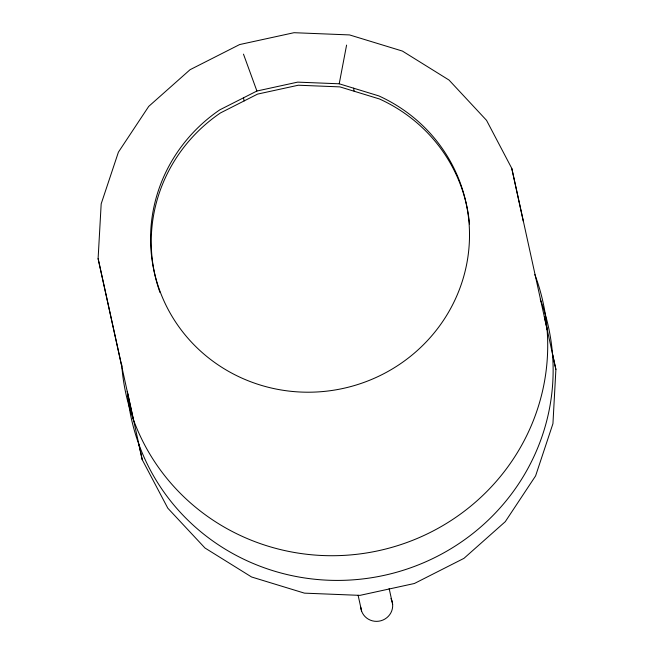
<?xml version="1.0" encoding="UTF-8"?>
<svg xmlns="http://www.w3.org/2000/svg" width="654" height="654" viewBox="0 0 654 654"><rect width="100%" height="100%" fill="white"/><g stroke="black" fill="none" stroke-linecap="round" stroke-linejoin="round"><path stroke-width="0.98" d="M133.4 419.557L98.108 258.6L101.182 203.852L118.407 152.153L148.72 106.398L190.069 69.7L239.626 44.562L294.022 32.7L349.547 34.924L402.414 51.069L449.02 80.05L486.543 120.344L511.78 168.38L547.071 329.338M544.357 316.552L555.892 369.469L552.941 423.653L535.593 475.908L505.28 521.671L463.931 558.369L414.374 583.499L359.978 595.369L304.453 593.145L251.586 576.991L204.98 548.011L167.8 508.174L142.22 459.68L138.828 444.246M339.213 83.794L378.797 95.893A159.682 155.137 -12.4 0 1 439.799 325.627A159.682 155.137 -12.4 0 1 196.2 346.996A159.682 155.137 -12.4 0 1 219.801 109.839L256.908 91.02L297.635 82.134L339.213 83.794L346.587 45.093M243.476 54.135L256.908 91.02M552.499 354.035L555.892 369.469M353.536 88.176L354.215 91.258M389.138 588.494L392.637 604.386M358.114 595.263L361.605 611.147M243.484 97.83L244.163 100.912M98.108 258.6L121.865 366.641A213.523 207.449 -12.4 0 1 121.718 364.654M511.78 168.38L523.314 221.297M142.22 459.68L127.293 391.337A213.523 207.449 -12.4 0 0 385.075 575.152A213.523 207.449 -12.4 0 0 540.269 299.254M390.945 598.549A16.015 15.557 -12.4 0 1 381.02 620.728A16.015 15.557 -12.4 0 1 360.746 607.182M534.841 274.557A213.523 207.449 -12.4 0 1 380.162 550.341A213.523 207.449 -12.4 0 1 121.946 367.654M160.001 292.518A159.682 155.137 -12.4 0 1 220.48 112.921L257.586 94.102L298.314 85.224L339.892 86.884L379.475 98.975A159.682 155.137 -12.4 0 1 469.531 223.995"/></g></svg>
